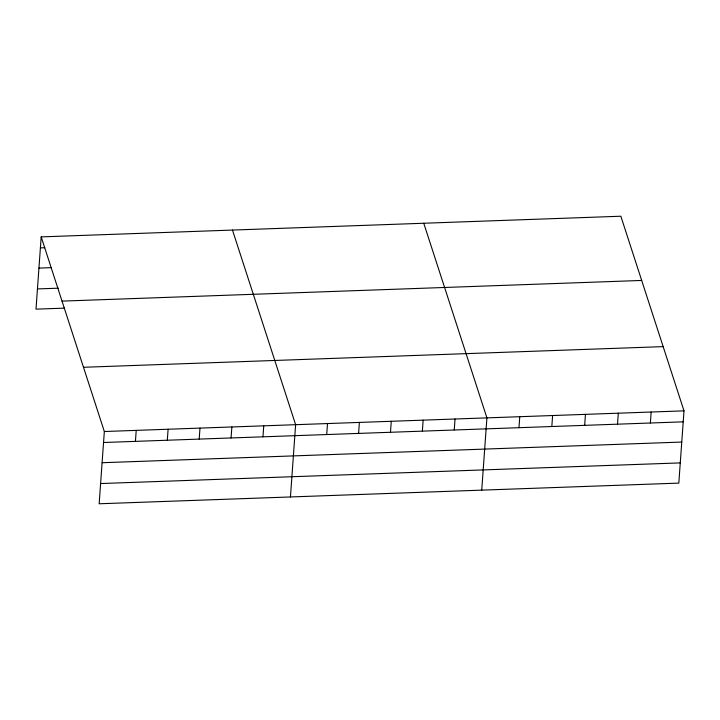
<?xml version="1.0" encoding="UTF-8"?>
<svg xmlns="http://www.w3.org/2000/svg" width="720" height="720" viewBox="0 0 720 720"><rect width="100%" height="100%" fill="white"/><g stroke="black" fill="none" stroke-linecap="round" stroke-linejoin="round"><path stroke-width="1.08" d="M41.184 236.889L104.337 431.514L99.153 503.775L678.816 483.111L684 410.85L620.847 216.225L41.184 236.889L36 309.15L64.584 308.133M135.432 441.36L136.215 430.371M167.31 440.226L168.102 429.237M199.197 439.092L199.98 428.103M231.075 437.958L231.867 426.96M262.953 436.815L263.745 425.826M290.448 496.962L295.623 424.692L232.47 230.067M326.718 434.547L327.51 423.558M358.605 433.413L359.388 422.415M390.483 432.27L391.266 421.281M422.361 431.136L423.153 420.147M454.248 430.002L455.031 419.013M481.734 490.14L486.918 417.87L423.756 223.245M518.976 427.698L519.759 416.7M551.826 426.519L552.609 415.53M584.667 425.349L585.459 414.36M617.517 424.179L618.309 413.19M650.367 423.009L651.15 412.02M40.392 247.878L44.793 247.716M38.943 268.092L51.039 267.669M37.449 288.927L58.338 288.189M62.019 301.113L641.682 280.449M83.493 367.281L663.156 346.626M104.337 431.514L684 410.85M103.545 442.503L683.208 421.839M102.096 462.717L681.759 442.062M100.602 483.552L680.265 462.897"/></g></svg>
